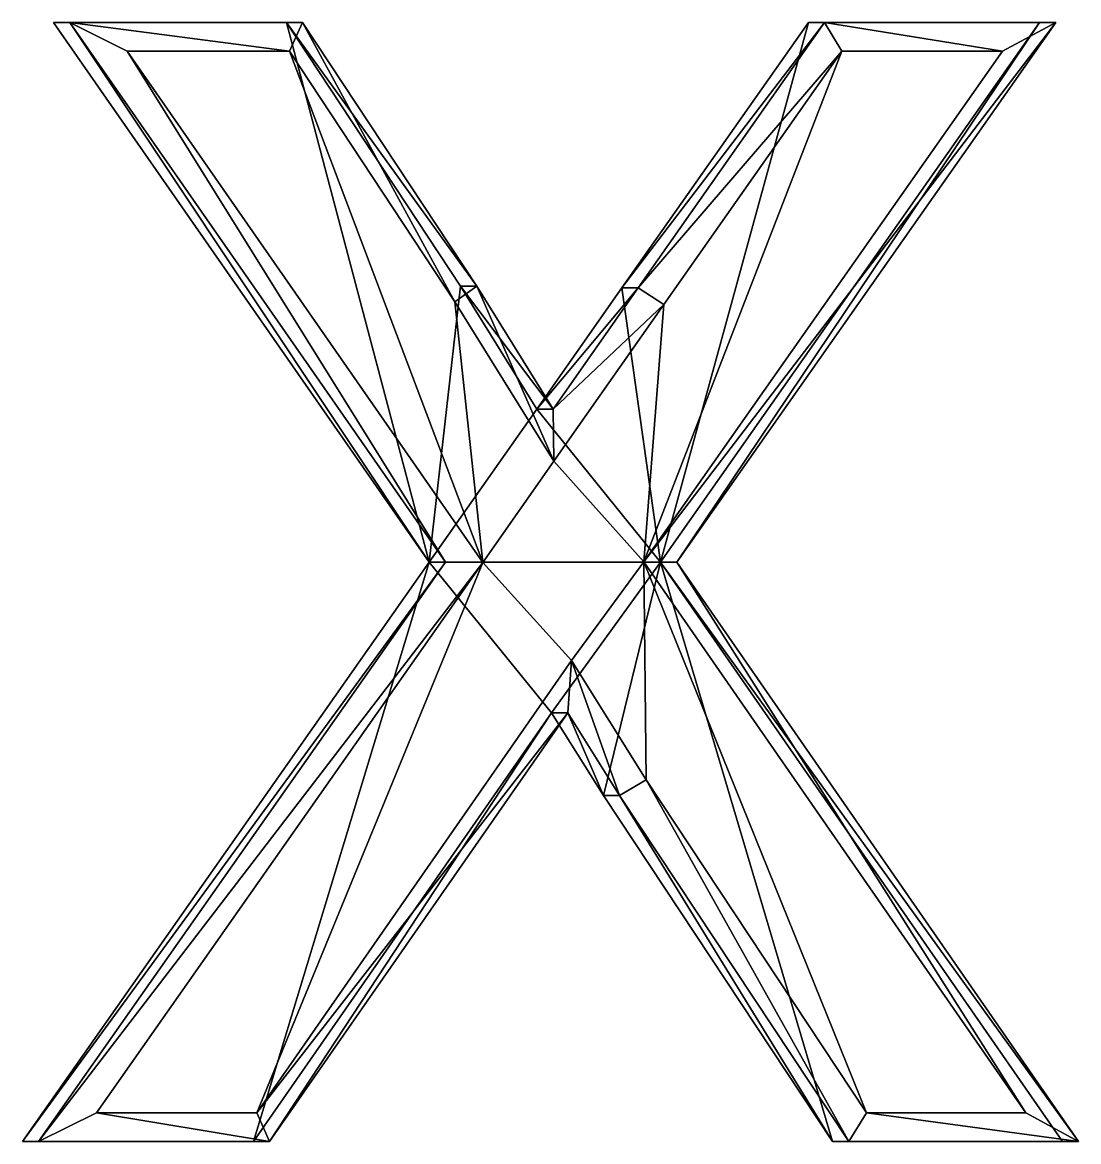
# Model space of a CAD drawing. Header units: metres. Extents: x -136 to 55, y -57 to 41.
# Drawn here: x 17.66 to 27.24, y -33.84 to -23.69 of the extents above; entities that cross this region are included whole.
import ezdxf

# ---------------------------------------------------------------- set-up
doc = ezdxf.new("R2010")
doc.units = ezdxf.units.M
doc.layers.get('0').update_dxf_attribs({"true_color": 0x57e057})

msp = doc.modelspace()

# ---------------------------------------------------------------- meshes
at = {"color": 74, "true_color": 0x58b11a}
mesh = msp.add_polyface(dxfattribs=at)
corners = [(19.758, -33.843, 0.252), (22.462, -29.954, -0.008), (22.931, -30.704, -0.053), (25.009, -33.843, -0.253), (27.095, -33.843, -0.454), (23.45, -28.585, -0.103), (26.887, -23.69, -0.434), (24.791, -23.69, -0.232), (23.099, -26.099, -0.069), (22.329, -27.197, 0.005), (21.636, -26.084, 0.071), (20.056, -23.69, 0.224), (17.945, -23.69, 0.427), (21.352, -28.587, 0.099), (17.662, -33.843, 0.454), (19.904, -33.843, 1.774), (22.609, -29.954, 1.513), (23.078, -30.704, 1.468), (25.156, -33.843, 1.268), (27.241, -33.843, 1.067), (23.596, -28.585, 1.418), (27.034, -23.69, 1.087), (24.937, -23.69, 1.289), (23.246, -26.099, 1.452), (22.475, -27.197, 1.526), (21.783, -26.084, 1.593), (20.202, -23.69, 1.745), (18.091, -23.69, 1.948), (21.499, -28.587, 1.62), (17.808, -33.843, 1.976), (19.904, -33.843, 1.774), (22.609, -29.954, 1.513), (23.078, -30.704, 1.468), (25.156, -33.843, 1.268), (27.241, -33.843, 1.067), (23.596, -28.585, 1.418), (27.034, -23.69, 1.087), (24.937, -23.69, 1.289), (23.246, -26.099, 1.452), (22.475, -27.197, 1.526), (21.783, -26.084, 1.593), (20.202, -23.69, 1.745), (18.091, -23.69, 1.948), (21.499, -28.587, 1.62), (17.808, -33.843, 1.976), (19.789, -33.581, 2.004), (22.641, -29.48, 1.73), (23.318, -30.562, 1.664), (25.317, -33.581, 1.472), (26.763, -33.581, 1.333), (23.299, -28.584, 1.666), (26.552, -23.952, 1.353), (25.094, -23.952, 1.493), (23.48, -26.25, 1.649), (22.483, -27.67, 1.745), (21.584, -26.226, 1.831), (20.083, -23.952, 1.976), (18.612, -23.952, 2.118), (21.838, -28.588, 1.807), (18.333, -33.581, 2.144)]
mesh.append_faces([[corners[k] for k in face] for face in [(5, 7, 6), (13, 0, 14), (11, 13, 12), (3, 5, 4)]], dxfattribs={"vtx0": -1, "color": 74})
mesh.append_faces([[corners[k] for k in face] for face in [(10, 13, 11), (9, 13, 10), (2, 5, 3), (1, 5, 2)]], dxfattribs={"vtx0": -1, "vtx1": -1, "color": 74})
mesh.append_faces([[corners[k] for k in face] for face in [(50, 54, 58), (50, 58, 46), (5, 13, 9), (5, 1, 13)]], dxfattribs={"vtx0": -1, "vtx1": -1, "vtx2": -1, "color": 74})
mesh.append_faces([[corners[k] for k in face] for face in [(50, 52, 53), (50, 53, 54), (58, 45, 46), (5, 8, 7), (5, 9, 8), (13, 1, 0)]], dxfattribs={"vtx0": -1, "vtx2": -1, "color": 74})
mesh.append_faces([[corners[k] for k in face] for face in [(0, 1, 15), (1, 2, 16), (2, 3, 17), (3, 4, 18), (4, 5, 19), (5, 6, 20), (6, 7, 21), (7, 8, 22), (8, 9, 23), (9, 10, 24), (10, 11, 25), (11, 12, 26), (12, 13, 27), (13, 14, 28), (14, 0, 29), (15, 16, 30), (16, 17, 31), (17, 18, 32), (18, 19, 33), (19, 20, 34), (20, 21, 35), (21, 22, 36), (22, 23, 37), (23, 24, 38), (24, 25, 39), (25, 26, 40), (26, 27, 41), (27, 28, 42), (28, 29, 43), (29, 15, 44), (30, 31, 45), (31, 32, 46), (32, 33, 47), (33, 34, 48), (34, 35, 49), (35, 36, 50), (36, 37, 51), (37, 38, 52), (38, 39, 53), (39, 40, 54), (40, 41, 55), (41, 42, 56), (42, 43, 57), (43, 44, 58), (44, 30, 59)]], dxfattribs={"vtx1": -1, "color": 74})
mesh.append_faces([[corners[k] for k in face] for face in [(55, 56, 58), (54, 55, 58), (47, 48, 50), (46, 47, 50)]], dxfattribs={"vtx1": -1, "vtx2": -1, "color": 74})
mesh.append_faces([[corners[k] for k in face] for face in [(1, 16, 15), (2, 17, 16), (3, 18, 17), (4, 19, 18), (5, 20, 19), (6, 21, 20), (7, 22, 21), (8, 23, 22), (9, 24, 23), (10, 25, 24), (11, 26, 25), (12, 27, 26), (13, 28, 27), (14, 29, 28), (0, 15, 29), (16, 31, 30), (17, 32, 31), (18, 33, 32), (19, 34, 33), (20, 35, 34), (21, 36, 35), (22, 37, 36), (23, 38, 37), (24, 39, 38), (25, 40, 39), (26, 41, 40), (27, 42, 41), (28, 43, 42), (29, 44, 43), (15, 30, 44), (31, 46, 45), (32, 47, 46), (33, 48, 47), (34, 49, 48), (35, 50, 49), (36, 51, 50), (37, 52, 51), (38, 53, 52), (39, 54, 53), (40, 55, 54), (41, 56, 55), (42, 57, 56), (43, 58, 57), (44, 59, 58), (30, 45, 59), (50, 51, 52), (58, 59, 45), (56, 57, 58), (48, 49, 50)]], dxfattribs={"vtx2": -1, "color": 74})

doc.saveas('drawing.dxf')
